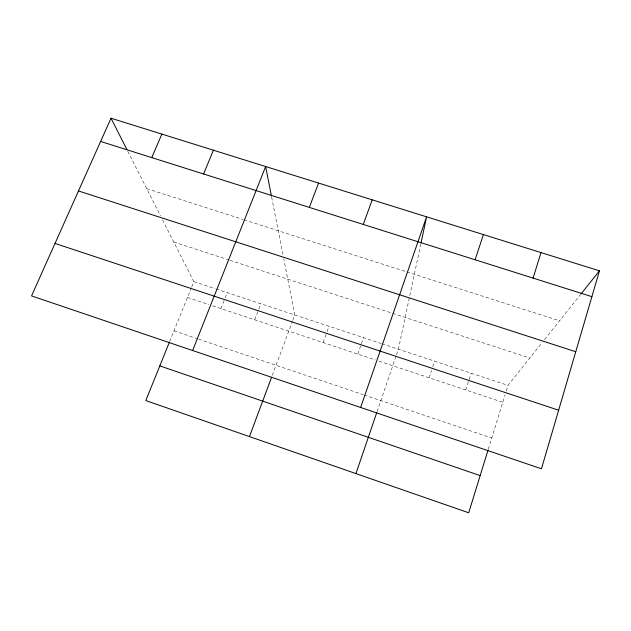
<?xml version="1.0" encoding="UTF-8"?>
<svg xmlns="http://www.w3.org/2000/svg" width="631" height="631" viewBox="0 0 631 631"><rect width="100%" height="100%" fill="white"/><g stroke="black" fill="none" stroke-linecap="round" stroke-linejoin="round"><path stroke-width="0.47" stroke-dasharray="3.15 2.37" d="M420.814 243.929L398.39 349.188L396.513 354.685M488.284 449.311L505.108 394.769M506.267 391.007L508.01 385.375L542.242 342.499M465.781 389.974L471.136 373.197M429.104 377.78L431.549 370.381M432.763 366.682L434.601 361.137M377.086 411.625L396.197 355.608M357.793 354.078L363.559 337.688M323.135 342.554L326.74 332.608M327.063 331.709L329.027 326.282M272.276 375.39L292.453 321.266M292.792 320.367L294.795 314.979L283.784 258.891M254.719 319.807L258.473 310.01M258.813 309.119L260.863 303.779M220.945 308.583L224.778 298.857M225.125 297.974L227.215 292.666M169.613 341.631L191.367 287.799M191.721 286.916L193.851 281.655L162.167 219.138M544.561 339.588L580.378 294.74M146.715 188.645L243.156 219.517M244.079 219.817L405.914 271.63M406.853 271.929L559.555 320.816M173.754 241.996L228.998 260.004M229.929 260.303L529.827 358.045M193.851 281.655L215.163 288.69M216.094 288.998L380.974 343.438M381.889 343.737L508.01 385.375M187.47 297.453L208.853 304.56M212.576 305.798L375.271 359.891M378.955 361.113L502.789 402.278M173.975 330.841L197.677 338.839M198.584 339.147L363.219 394.683M364.15 394.99L491.762 438.04M127.754 151.227L160.455 215.763M271.653 197.148L283.043 255.113"/><path stroke-width="0.95" d="M421.019 242.974L426.595 216.827L360.624 407.476M599.45 270.849L541.469 468.786L31.55 295.907L111.017 118.21L599.45 270.849L580.977 293.991M487.992 450.25L468.707 512.79L145.793 400.567L169.25 342.53M533.085 278.09L541.012 252.589M475.119 259.775L483.393 234.582M355.939 473.597L376.77 412.548M363.282 224.439L372.219 199.838M249.458 436.597L271.59 377.228M309.332 207.394L318.568 183.069M192.621 350.513L265.643 166.529L271.464 196.178M203.584 173.982L213.42 150.21M151.763 157.608L161.883 134.103M100.621 141.454L591.886 296.673M78.489 190.948L575.764 351.719M55.015 243.44L558.632 410.213M159.809 365.893L480.175 475.608M111.017 118.21L126.87 149.492"/></g></svg>
